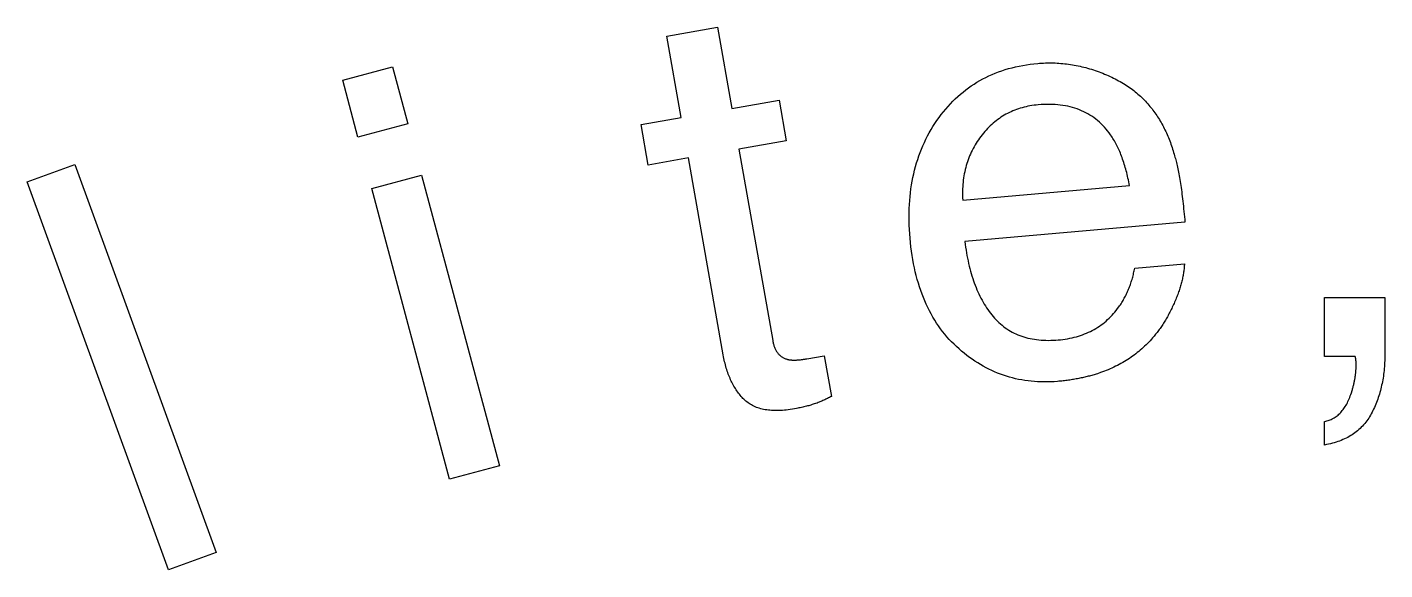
# Model space of a CAD drawing. Header units: metres. Extents: x -53 to 53, y -52 to 53.
# Drawn here: x -14.4 to 0.32, y 34.59 to 40.47 of the extents above; entities that cross this region are included whole.
import ezdxf

# ---------------------------------------------------------------- set-up
doc = ezdxf.new("R2010")
doc.units = ezdxf.units.M

msp = doc.modelspace()

# ---------------------------------------------------------------- linework, layer by layer
for p, q in [((-7.45955, 40.3781), (-6.91299, 40.4744)), ((-7.30397, 39.4957), (-7.45955, 40.3781)), ((-6.91299, 40.4744), (-6.7574, 39.5921)), ((-10.9758, 39.8988), (-10.4368, 40.0432)), ((-10.4368, 40.0432), (-10.2711, 39.425)), ((-3.71751, 40.0342), (-3.67949, 40.0434)), ((-3.67949, 40.0434), (-3.6409, 40.0518)), ((-3.6409, 40.0518), (-3.60176, 40.0593)), ((-3.60176, 40.0593), (-3.56206, 40.0659)), ((-3.56206, 40.0659), (-3.5218, 40.0717)), ((-3.5218, 40.0717), (-3.481, 40.0766)), ((-3.481, 40.0766), (-3.43962, 40.0807)), ((-3.43962, 40.0807), (-3.41861, 40.0824)), ((-3.41861, 40.0824), (-3.39763, 40.0838)), ((-3.39763, 40.0838), (-3.37665, 40.0849)), ((-3.37665, 40.0849), (-3.3557, 40.0857)), ((-3.3557, 40.0857), (-3.33475, 40.0862)), ((-3.33475, 40.0862), (-3.31381, 40.0865)), ((-3.31381, 40.0865), (-3.29291, 40.0864)), ((-3.29291, 40.0864), (-3.272, 40.086)), ((-3.272, 40.086), (-3.25111, 40.0853)), ((-3.25111, 40.0853), (-3.23026, 40.0844)), ((-3.23026, 40.0844), (-3.2094, 40.0831)), ((-3.2094, 40.0831), (-3.18855, 40.0816)), ((-3.18855, 40.0816), (-3.16774, 40.0797)), ((-3.16774, 40.0797), (-3.14691, 40.0776)), ((-3.14691, 40.0776), (-3.12613, 40.0752)), ((-3.12613, 40.0752), (-3.10535, 40.0724)), ((-3.10535, 40.0724), (-3.08458, 40.0694)), ((-3.08458, 40.0694), (-3.06383, 40.0661)), ((-3.06383, 40.0661), (-3.04309, 40.0625)), ((-3.04309, 40.0625), (-3.02237, 40.0586)), ((-3.02237, 40.0586), (-3.00165, 40.0544)), ((-3.00165, 40.0544), (-2.98097, 40.0499)), ((-2.98097, 40.0499), (-2.96028, 40.0451)), ((-2.96028, 40.0451), (-2.93962, 40.0401)), ((-10.8101, 39.2806), (-10.9758, 39.8988)), ((-4.06693, 39.895), (-4.0345, 39.9128)), ((-4.0345, 39.9128), (-4.00153, 39.9297)), ((-4.00153, 39.9297), (-3.96797, 39.9458)), ((-3.96797, 39.9458), (-3.93387, 39.961)), ((-3.93387, 39.961), (-3.89922, 39.9753)), ((-3.89922, 39.9753), (-3.86398, 39.9888)), ((-3.86398, 39.9888), (-3.8282, 40.0015)), ((-3.8282, 40.0015), (-3.79185, 40.0132)), ((-3.79185, 40.0132), (-3.75497, 40.0242)), ((-3.75497, 40.0242), (-3.71751, 40.0342)), ((-2.93962, 40.0401), (-2.91898, 40.0347)), ((-2.91898, 40.0347), (-2.89835, 40.029)), ((-2.89835, 40.029), (-2.87772, 40.023)), ((-2.87772, 40.023), (-2.85712, 40.0168)), ((-2.85712, 40.0168), (-2.83653, 40.0102)), ((-2.83653, 40.0102), (-2.81596, 40.0034)), ((-2.81596, 40.0034), (-2.79541, 39.9962)), ((-2.79541, 39.9962), (-2.77486, 39.9888)), ((-2.77486, 39.9888), (-2.75433, 39.9811)), ((-2.75433, 39.9811), (-2.73389, 39.9732)), ((-2.73389, 39.9732), (-2.71371, 39.965)), ((-2.71371, 39.965), (-2.69382, 39.9567)), ((-2.69382, 39.9567), (-2.67418, 39.9482)), ((-2.67418, 39.9482), (-2.65482, 39.9395)), ((-2.65482, 39.9395), (-2.63573, 39.9306)), ((-2.63573, 39.9306), (-2.6169, 39.9215)), ((-2.6169, 39.9215), (-2.59836, 39.9122)), ((-2.59836, 39.9122), (-2.58008, 39.9027)), ((-2.58008, 39.9027), (-2.56206, 39.893)), ((-4.27821, 39.7467), (-4.24971, 39.7704)), ((-4.24971, 39.7704), (-4.22064, 39.7933)), ((-4.22064, 39.7933), (-4.19102, 39.8154)), ((-4.19102, 39.8154), (-4.16083, 39.8366)), ((-4.16083, 39.8366), (-4.1301, 39.8569)), ((-4.1301, 39.8569), (-4.09879, 39.8764)), ((-4.09879, 39.8764), (-4.06693, 39.895)), ((-2.56206, 39.893), (-2.54433, 39.8831)), ((-2.54433, 39.8831), (-2.52686, 39.873)), ((-2.52686, 39.873), (-2.50966, 39.8627)), ((-2.50966, 39.8627), (-2.49274, 39.8522)), ((-2.49274, 39.8522), (-2.47606, 39.8415)), ((-2.47606, 39.8415), (-2.45967, 39.8306)), ((-2.45967, 39.8306), (-2.44356, 39.8195)), ((-2.44356, 39.8195), (-2.4277, 39.8083)), ((-2.4277, 39.8083), (-2.41214, 39.7968)), ((-2.41214, 39.7968), (-2.39682, 39.7851)), ((-2.39682, 39.7851), (-2.38179, 39.7732)), ((-2.38179, 39.7732), (-2.36702, 39.7611)), ((-2.36702, 39.7611), (-2.35252, 39.7488)), ((-2.35252, 39.7488), (-2.33829, 39.7363)), ((-6.7574, 39.5921), (-6.24333, 39.6827)), ((-6.24333, 39.6827), (-6.16554, 39.2415)), ((-4.43748, 39.5861), (-4.41234, 39.615)), ((-4.41234, 39.615), (-4.38663, 39.643)), ((-4.38663, 39.643), (-4.36037, 39.6702)), ((-4.36037, 39.6702), (-4.33354, 39.6966)), ((-4.33354, 39.6966), (-4.30615, 39.722)), ((-4.30615, 39.722), (-4.27821, 39.7467)), ((-3.58769, 39.6058), (-3.60854, 39.6002)), ((-3.56659, 39.6109), (-3.58769, 39.6058)), ((-3.54523, 39.6155), (-3.56659, 39.6109)), ((-3.52359, 39.6197), (-3.54523, 39.6155)), ((-3.50171, 39.6233), (-3.52359, 39.6197)), ((-3.47955, 39.6265), (-3.50171, 39.6233)), ((-3.45712, 39.6292), (-3.47955, 39.6265)), ((-3.43445, 39.6315), (-3.45712, 39.6292)), ((-3.4028, 39.6339), (-3.43445, 39.6315)), ((-3.37167, 39.6355), (-3.4028, 39.6339)), ((-3.341, 39.6364), (-3.37167, 39.6355)), ((-3.31084, 39.6365), (-3.341, 39.6364)), ((-3.28117, 39.6358), (-3.31084, 39.6365)), ((-3.252, 39.6344), (-3.28117, 39.6358)), ((-3.2233, 39.6321), (-3.252, 39.6344)), ((-3.19508, 39.6292), (-3.2233, 39.6321)), ((-3.16736, 39.6254), (-3.19508, 39.6292)), ((-3.14014, 39.6209), (-3.16736, 39.6254)), ((-3.1134, 39.6156), (-3.14014, 39.6209)), ((-3.08716, 39.6096), (-3.1134, 39.6156)), ((-3.06139, 39.6027), (-3.08716, 39.6096)), ((-3.03612, 39.5951), (-3.06139, 39.6027)), ((-2.33829, 39.7363), (-2.32433, 39.7236)), ((-2.32433, 39.7236), (-2.31064, 39.7108)), ((-2.31064, 39.7108), (-2.29723, 39.6977)), ((-2.29723, 39.6977), (-2.28407, 39.6844)), ((-2.28407, 39.6844), (-2.27121, 39.6709)), ((-2.27121, 39.6709), (-2.25861, 39.6573)), ((-2.25861, 39.6573), (-2.24626, 39.6434)), ((-2.24626, 39.6434), (-2.23419, 39.6293)), ((-2.23419, 39.6293), (-2.2224, 39.615)), ((-2.2224, 39.615), (-2.21132, 39.6013)), ((-2.21132, 39.6013), (-2.20042, 39.5875)), ((-7.74023, 39.4188), (-7.30397, 39.4957)), ((-4.55428, 39.4295), (-4.53233, 39.4621)), ((-4.53233, 39.4621), (-4.50957, 39.4942)), ((-4.50957, 39.4942), (-4.4861, 39.5257)), ((-4.4861, 39.5257), (-4.46207, 39.5563)), ((-4.46207, 39.5563), (-4.43748, 39.5861)), ((-3.88931, 39.4595), (-3.90591, 39.4463)), ((-3.87244, 39.4722), (-3.88931, 39.4595)), ((-3.85532, 39.4845), (-3.87244, 39.4722)), ((-3.83792, 39.4962), (-3.85532, 39.4845)), ((-3.82027, 39.5075), (-3.83792, 39.4962)), ((-3.80234, 39.5183), (-3.82027, 39.5075)), ((-3.78415, 39.5287), (-3.80234, 39.5183)), ((-3.76569, 39.5385), (-3.78415, 39.5287)), ((-3.74696, 39.5479), (-3.76569, 39.5385)), ((-3.72798, 39.5568), (-3.74696, 39.5479)), ((-3.70874, 39.5652), (-3.72798, 39.5568)), ((-3.68922, 39.5732), (-3.70874, 39.5652)), ((-3.66945, 39.5807), (-3.68922, 39.5732)), ((-3.64941, 39.5877), (-3.66945, 39.5807)), ((-3.6291, 39.5942), (-3.64941, 39.5877)), ((-3.60854, 39.6002), (-3.6291, 39.5942)), ((-3.01134, 39.5868), (-3.03612, 39.5951)), ((-2.98703, 39.5776), (-3.01134, 39.5868)), ((-2.96324, 39.5677), (-2.98703, 39.5776)), ((-2.93993, 39.5571), (-2.96324, 39.5677)), ((-2.9171, 39.5456), (-2.93993, 39.5571)), ((-2.89478, 39.5334), (-2.9171, 39.5456)), ((-2.87292, 39.5204), (-2.89478, 39.5334)), ((-2.85156, 39.5067), (-2.87292, 39.5204)), ((-2.8307, 39.4922), (-2.85156, 39.5067)), ((-2.81033, 39.4769), (-2.8307, 39.4922)), ((-2.79044, 39.4608), (-2.81033, 39.4769)), ((-2.77104, 39.444), (-2.79044, 39.4608)), ((-2.20042, 39.5875), (-2.18974, 39.5734)), ((-2.18974, 39.5734), (-2.17921, 39.5592)), ((-2.17921, 39.5592), (-2.16888, 39.5449)), ((-2.16888, 39.5449), (-2.15875, 39.5303)), ((-2.15875, 39.5303), (-2.14879, 39.5157)), ((-2.14879, 39.5157), (-2.13902, 39.5008)), ((-2.13902, 39.5008), (-2.12944, 39.4858)), ((-2.12944, 39.4858), (-2.12004, 39.4706)), ((-2.12004, 39.4706), (-2.11082, 39.4553)), ((-2.11082, 39.4553), (-2.10181, 39.4398)), ((-10.2711, 39.425), (-10.8101, 39.2806)), ((-7.66243, 38.9776), (-7.74023, 39.4188)), ((-4.63377, 39.2943), (-4.61513, 39.3288)), ((-4.61513, 39.3288), (-4.59569, 39.3629)), ((-4.59569, 39.3629), (-4.57538, 39.3964)), ((-4.57538, 39.3964), (-4.55428, 39.4295)), ((-4.02919, 39.3236), (-4.0434, 39.3062)), ((-4.01469, 39.3406), (-4.02919, 39.3236)), ((-3.99995, 39.3572), (-4.01469, 39.3406)), ((-3.98494, 39.3732), (-3.99995, 39.3572)), ((-3.96967, 39.3888), (-3.98494, 39.3732)), ((-3.95412, 39.4039), (-3.96967, 39.3888)), ((-3.93831, 39.4185), (-3.95412, 39.4039)), ((-3.92224, 39.4327), (-3.93831, 39.4185)), ((-3.90591, 39.4463), (-3.92224, 39.4327)), ((-2.75214, 39.4264), (-2.77104, 39.444)), ((-2.73373, 39.408), (-2.75214, 39.4264)), ((-2.71579, 39.3889), (-2.73373, 39.408)), ((-2.69836, 39.369), (-2.71579, 39.3889)), ((-2.68141, 39.3483), (-2.69836, 39.369)), ((-2.66495, 39.3269), (-2.68141, 39.3483)), ((-2.64897, 39.3047), (-2.66495, 39.3269)), ((-2.10181, 39.4398), (-2.09297, 39.4241)), ((-2.09297, 39.4241), (-2.08432, 39.4082)), ((-2.08432, 39.4082), (-2.07585, 39.3923)), ((-2.07585, 39.3923), (-2.06758, 39.3761)), ((-2.06758, 39.3761), (-2.05949, 39.3598)), ((-2.05949, 39.3598), (-2.05159, 39.3433)), ((-2.05159, 39.3433), (-2.04387, 39.3266)), ((-2.04387, 39.3266), (-2.03635, 39.3098)), ((-2.03635, 39.3098), (-2.02899, 39.2928)), ((-6.16554, 39.2415), (-6.67961, 39.1509)), ((-4.7, 39.1516), (-4.68468, 39.188)), ((-4.68468, 39.188), (-4.66853, 39.2239)), ((-4.66853, 39.2239), (-4.65158, 39.2593)), ((-4.65158, 39.2593), (-4.63377, 39.2943)), ((-4.13019, 39.1765), (-4.14073, 39.1571)), ((-4.11917, 39.1957), (-4.13019, 39.1765)), ((-4.10771, 39.2147), (-4.11917, 39.1957)), ((-4.09578, 39.2335), (-4.10771, 39.2147)), ((-4.08337, 39.252), (-4.09578, 39.2335)), ((-4.07051, 39.2703), (-4.08337, 39.252)), ((-4.05719, 39.2883), (-4.07051, 39.2703)), ((-4.0434, 39.3062), (-4.05719, 39.2883)), ((-2.64056, 39.2924), (-2.64897, 39.3047)), ((-2.63228, 39.2798), (-2.64056, 39.2924)), ((-2.62415, 39.267), (-2.63228, 39.2798)), ((-2.61615, 39.2539), (-2.62415, 39.267)), ((-2.60828, 39.2405), (-2.61615, 39.2539)), ((-2.60054, 39.2268), (-2.60828, 39.2405)), ((-2.59297, 39.2129), (-2.60054, 39.2268)), ((-2.58551, 39.1987), (-2.59297, 39.2129)), ((-2.5782, 39.1842), (-2.58551, 39.1987)), ((-2.57103, 39.1694), (-2.5782, 39.1842)), ((-2.56401, 39.1544), (-2.57103, 39.1694)), ((-2.02899, 39.2928), (-2.02184, 39.2757)), ((-2.02184, 39.2757), (-2.01486, 39.2584)), ((-2.01486, 39.2584), (-2.00809, 39.2409)), ((-2.00809, 39.2409), (-2.0015, 39.2233)), ((-2.0015, 39.2233), (-1.99507, 39.2055)), ((-1.99507, 39.2055), (-1.98885, 39.1875)), ((-1.98885, 39.1875), (-1.98282, 39.1694)), ((-1.98282, 39.1694), (-1.97696, 39.1511)), ((-7.22618, 39.0545), (-7.66243, 38.9776)), ((-6.84937, 36.9175), (-7.22618, 39.0545)), ((-6.67961, 39.1509), (-6.31339, 37.0739)), ((-4.75298, 39.0013), (-4.74097, 39.0396)), ((-4.74097, 39.0396), (-4.72813, 39.0774)), ((-4.72813, 39.0774), (-4.71448, 39.1147)), ((-4.71448, 39.1147), (-4.7, 39.1516)), ((-4.20151, 39.0145), (-4.20834, 38.9932)), ((-4.19421, 39.0356), (-4.20151, 39.0145)), ((-4.18646, 39.0564), (-4.19421, 39.0356)), ((-4.17825, 39.077), (-4.18646, 39.0564)), ((-4.16956, 39.0974), (-4.17825, 39.077)), ((-4.16042, 39.1175), (-4.16956, 39.0974)), ((-4.1508, 39.1374), (-4.16042, 39.1175)), ((-4.14073, 39.1571), (-4.1508, 39.1374)), ((-2.5571, 39.1391), (-2.56401, 39.1544)), ((-2.55035, 39.1235), (-2.5571, 39.1391)), ((-2.54373, 39.1077), (-2.55035, 39.1235)), ((-2.53725, 39.0915), (-2.54373, 39.1077)), ((-2.53091, 39.0751), (-2.53725, 39.0915)), ((-2.5247, 39.0585), (-2.53091, 39.0751)), ((-2.51865, 39.0415), (-2.5247, 39.0585)), ((-2.51271, 39.0243), (-2.51865, 39.0415)), ((-2.50691, 39.0068), (-2.51271, 39.0243)), ((-1.97696, 39.1511), (-1.9713, 39.1326)), ((-1.9713, 39.1326), (-1.96584, 39.114)), ((-1.96584, 39.114), (-1.96053, 39.0952)), ((-1.96053, 39.0952), (-1.95541, 39.0763)), ((-1.95541, 39.0763), (-1.95134, 39.063)), ((-1.95134, 39.063), (-1.94728, 39.0491)), ((-1.94728, 39.0491), (-1.94327, 39.0348)), ((-1.94327, 39.0348), (-1.9393, 39.0199)), ((-1.9393, 39.0199), (-1.93538, 39.0045)), ((-14.3973, 38.7955), (-13.8814, 38.9832)), ((-13.8814, 38.9832), (-12.3492, 34.7734)), ((-10.661, 38.7242), (-10.1221, 38.8686)), ((-10.1221, 38.8686), (-9.27727, 35.7158)), ((-4.79269, 38.8434), (-4.784, 38.8836)), ((-4.784, 38.8836), (-4.77449, 38.9233)), ((-4.77449, 38.9233), (-4.76414, 38.9625)), ((-4.76414, 38.9625), (-4.75298, 39.0013)), ((-4.23549, 38.8834), (-4.23955, 38.8607)), ((-4.23099, 38.9058), (-4.23549, 38.8834)), ((-4.22603, 38.928), (-4.23099, 38.9058)), ((-4.2206, 38.95), (-4.22603, 38.928)), ((-4.21471, 38.9717), (-4.2206, 38.95)), ((-4.20834, 38.9932), (-4.21471, 38.9717)), ((-2.50127, 38.989), (-2.50691, 39.0068)), ((-2.49576, 38.971), (-2.50127, 38.989)), ((-2.49037, 38.9527), (-2.49576, 38.971)), ((-2.48514, 38.9341), (-2.49037, 38.9527)), ((-2.48004, 38.9152), (-2.48514, 38.9341)), ((-2.47508, 38.8961), (-2.48004, 38.9152)), ((-2.47026, 38.8766), (-2.47508, 38.8961)), ((-2.46558, 38.857), (-2.47026, 38.8766)), ((-1.93538, 39.0045), (-1.9315, 38.9886)), ((-1.9315, 38.9886), (-1.92767, 38.9721)), ((-1.92767, 38.9721), (-1.92386, 38.9551)), ((-1.92386, 38.9551), (-1.92012, 38.9375)), ((-1.92012, 38.9375), (-1.91641, 38.9195)), ((-1.91641, 38.9195), (-1.91275, 38.9009)), ((-1.91275, 38.9009), (-1.90915, 38.8817)), ((-1.90915, 38.8817), (-1.90558, 38.8621)), ((-12.8651, 34.5856), (-14.3973, 38.7955)), ((-9.81624, 35.5714), (-10.661, 38.7242)), ((-4.81914, 38.6779), (-4.81377, 38.72)), ((-4.81377, 38.72), (-4.80757, 38.7616)), ((-4.80757, 38.7616), (-4.80055, 38.8027)), ((-4.80055, 38.8027), (-4.79269, 38.8434)), ((-4.25401, 38.7199), (-4.25481, 38.6956)), ((-4.25276, 38.7439), (-4.25401, 38.7199)), ((-4.25331, 38.5962), (-2.44423, 38.7544)), ((-4.25105, 38.7677), (-4.25276, 38.7439)), ((-4.24887, 38.7913), (-4.25105, 38.7677)), ((-4.24623, 38.8147), (-4.24887, 38.7913)), ((-4.24312, 38.8378), (-4.24623, 38.8147)), ((-4.23955, 38.8607), (-4.24312, 38.8378)), ((-2.46103, 38.837), (-2.46558, 38.857)), ((-2.45662, 38.8168), (-2.46103, 38.837)), ((-2.45236, 38.7963), (-2.45662, 38.8168)), ((-2.44823, 38.7755), (-2.45236, 38.7963)), ((-2.44423, 38.7544), (-2.44823, 38.7755)), ((-1.90558, 38.8621), (-1.90204, 38.8419)), ((-1.90204, 38.8419), (-1.89856, 38.8212)), ((-1.89856, 38.8212), (-1.89511, 38.7999)), ((-1.89511, 38.7999), (-1.89172, 38.7781)), ((-1.89172, 38.7781), (-1.88837, 38.7558)), ((-1.88837, 38.7558), (-1.88506, 38.7329)), ((-1.88506, 38.7329), (-1.88181, 38.7096)), ((-4.83029, 38.5489), (-4.82741, 38.5924)), ((-4.82741, 38.5924), (-4.8237, 38.6354)), ((-4.8237, 38.6354), (-4.81914, 38.6779)), ((-4.25481, 38.6956), (-4.25514, 38.6711)), ((-4.25514, 38.6711), (-4.25499, 38.6463)), ((-4.25499, 38.6463), (-4.25438, 38.6214)), ((-4.25438, 38.6214), (-4.25331, 38.5962)), ((-1.88181, 38.7096), (-1.87857, 38.6856)), ((-1.87857, 38.6856), (-1.8754, 38.6612)), ((-1.8754, 38.6612), (-1.87225, 38.6362)), ((-1.87225, 38.6362), (-1.86917, 38.6107)), ((-1.86917, 38.6107), (-1.86612, 38.5847)), ((-1.86612, 38.5847), (-1.86313, 38.5581)), ((-4.83397, 38.4155), (-4.83357, 38.4605)), ((-4.83357, 38.4605), (-4.83234, 38.5049)), ((-4.83234, 38.5049), (-4.83029, 38.5489)), ((-1.86313, 38.5581), (-1.86017, 38.531)), ((-1.86017, 38.531), (-1.85725, 38.5034)), ((-1.85725, 38.5034), (-1.85437, 38.4752)), ((-1.85437, 38.4752), (-1.85156, 38.4465)), ((-1.85156, 38.4465), (-1.84877, 38.4173)), ((-4.83354, 38.3702), (-4.83397, 38.4155)), ((-4.83229, 38.3243), (-4.83354, 38.3702)), ((-4.83022, 38.278), (-4.83229, 38.3243)), ((-4.8273, 38.2312), (-4.83022, 38.278)), ((-1.84334, 38.3573), (-4.22922, 38.1485)), ((-1.84877, 38.4173), (-1.84604, 38.3876)), ((-1.84604, 38.3876), (-1.84334, 38.3573)), ((-4.82356, 38.1839), (-4.8273, 38.2312)), ((-4.81897, 38.136), (-4.82356, 38.1839)), ((-4.81367, 38.0889), (-4.81897, 38.136)), ((-4.22922, 38.1485), (-4.22537, 38.1173)), ((-4.80766, 38.0424), (-4.81367, 38.0889)), ((-4.80092, 37.9967), (-4.80766, 38.0424)), ((-4.79347, 37.9517), (-4.80092, 37.9967)), ((-4.22537, 38.1173), (-4.22121, 38.0865)), ((-4.22121, 38.0865), (-4.21669, 38.0561)), ((-4.21669, 38.0561), (-4.21184, 38.0261)), ((-4.21184, 38.0261), (-4.20665, 37.9965)), ((-4.20665, 37.9965), (-4.20111, 37.9673)), ((-4.78529, 37.9074), (-4.79347, 37.9517)), ((-4.77638, 37.8638), (-4.78529, 37.9074)), ((-4.76678, 37.8209), (-4.77638, 37.8638)), ((-4.20111, 37.9673), (-4.19524, 37.9386)), ((-4.19524, 37.9386), (-4.18903, 37.9102)), ((-4.18903, 37.9102), (-4.18246, 37.8823)), ((-4.18246, 37.8823), (-4.17557, 37.8548)), ((-4.17557, 37.8548), (-4.16833, 37.8276)), ((-2.39333, 37.8318), (-2.39062, 37.8458)), ((-2.39062, 37.8458), (-2.38806, 37.8599)), ((-2.38806, 37.8599), (-1.84912, 37.9071)), ((-1.85413, 37.8388), (-1.85559, 37.8271)), ((-1.85286, 37.8504), (-1.85413, 37.8388)), ((-1.85176, 37.8619), (-1.85286, 37.8504)), ((-1.85085, 37.8734), (-1.85176, 37.8619)), ((-1.85008, 37.8847), (-1.85085, 37.8734)), ((-1.84952, 37.8959), (-1.85008, 37.8847)), ((-1.84912, 37.9071), (-1.84952, 37.8959)), ((-4.75645, 37.7788), (-4.76678, 37.8209)), ((-4.74541, 37.7374), (-4.75645, 37.7788)), ((-4.73363, 37.6966), (-4.74541, 37.7374)), ((-4.72115, 37.6566), (-4.73363, 37.6966)), ((-4.16833, 37.8276), (-4.16077, 37.8009)), ((-4.16077, 37.8009), (-4.15286, 37.7746)), ((-4.15286, 37.7746), (-4.14461, 37.7487)), ((-4.14461, 37.7487), (-4.136, 37.7233)), ((-4.136, 37.7233), (-4.12708, 37.6982)), ((-4.12708, 37.6982), (-4.1178, 37.6736)), ((-2.43408, 37.6832), (-2.42957, 37.6963)), ((-2.42957, 37.6963), (-2.4252, 37.7094)), ((-2.4252, 37.7094), (-2.42101, 37.7227)), ((-2.42101, 37.7227), (-2.41696, 37.736)), ((-2.41696, 37.736), (-2.4131, 37.7495)), ((-2.4131, 37.7495), (-2.40939, 37.763)), ((-2.40939, 37.763), (-2.40585, 37.7766)), ((-2.40585, 37.7766), (-2.40248, 37.7903)), ((-2.40248, 37.7903), (-2.39926, 37.804)), ((-2.39926, 37.804), (-2.39622, 37.8179)), ((-2.39622, 37.8179), (-2.39333, 37.8318)), ((-1.88321, 37.6925), (-1.8868, 37.6798)), ((-1.87982, 37.7052), (-1.88321, 37.6925)), ((-1.8766, 37.7178), (-1.87982, 37.7052)), ((-1.87355, 37.7303), (-1.8766, 37.7178)), ((-1.87071, 37.7428), (-1.87355, 37.7303)), ((-1.86801, 37.7551), (-1.87071, 37.7428)), ((-1.86551, 37.7673), (-1.86801, 37.7551)), ((-1.86316, 37.7795), (-1.86551, 37.7673)), ((-1.86101, 37.7915), (-1.86316, 37.7795)), ((-1.85902, 37.8035), (-1.86101, 37.7915)), ((-1.85722, 37.8154), (-1.85902, 37.8035)), ((-1.85559, 37.8271), (-1.85722, 37.8154)), ((-4.70793, 37.6174), (-4.72115, 37.6566)), ((-4.694, 37.5788), (-4.70793, 37.6174)), ((-4.67937, 37.541), (-4.694, 37.5788)), ((-4.664, 37.5039), (-4.67937, 37.541)), ((-4.1178, 37.6736), (-4.10818, 37.6493)), ((-4.10818, 37.6493), (-4.09822, 37.6255)), ((-4.09822, 37.6255), (-4.08794, 37.6021)), ((-4.08794, 37.6021), (-4.0773, 37.5791)), ((-4.0773, 37.5791), (-4.06631, 37.5565)), ((-4.06631, 37.5565), (-4.05501, 37.5343)), ((-2.50119, 37.5328), (-2.49469, 37.5449)), ((-2.49469, 37.5449), (-2.48837, 37.5571)), ((-2.48837, 37.5571), (-2.48219, 37.5693)), ((-2.48219, 37.5693), (-2.4762, 37.5816)), ((-2.4762, 37.5816), (-2.47035, 37.594)), ((-2.47035, 37.594), (-2.46468, 37.6065)), ((-2.46468, 37.6065), (-2.45918, 37.619)), ((-2.45918, 37.619), (-2.45383, 37.6317)), ((-2.45383, 37.6317), (-2.44864, 37.6445)), ((-2.44864, 37.6445), (-2.44362, 37.6573)), ((-2.44362, 37.6573), (-2.43878, 37.6702)), ((-2.43878, 37.6702), (-2.43408, 37.6832)), ((-1.93217, 37.5469), (-1.9377, 37.5331)), ((-1.92685, 37.5606), (-1.93217, 37.5469)), ((-1.92169, 37.5742), (-1.92685, 37.5606)), ((-1.91672, 37.5877), (-1.92169, 37.5742)), ((-1.91191, 37.6011), (-1.91672, 37.5877)), ((-1.90727, 37.6145), (-1.91191, 37.6011)), ((-1.90283, 37.6277), (-1.90727, 37.6145)), ((-1.89856, 37.6409), (-1.90283, 37.6277)), ((-1.89445, 37.6539), (-1.89856, 37.6409)), ((-1.89053, 37.6669), (-1.89445, 37.6539)), ((-1.8868, 37.6798), (-1.89053, 37.6669)), ((-4.64792, 37.4675), (-4.664, 37.5039)), ((-4.63112, 37.4318), (-4.64792, 37.4675)), ((-4.6136, 37.3968), (-4.63112, 37.4318)), ((-4.59535, 37.3626), (-4.6136, 37.3968)), ((-4.05501, 37.5343), (-4.04335, 37.5125)), ((-4.04335, 37.5125), (-4.03134, 37.4912)), ((-4.03134, 37.4912), (-4.01903, 37.4702)), ((-4.01903, 37.4702), (-4.00635, 37.4497)), ((-4.00635, 37.4497), (-3.99333, 37.4296)), ((-3.99333, 37.4296), (-3.97997, 37.4099)), ((-3.97997, 37.4099), (-3.96628, 37.3906)), ((-2.60233, 37.3834), (-2.58754, 37.4015)), ((-2.58754, 37.4015), (-2.57312, 37.4202)), ((-2.57312, 37.4202), (-2.55907, 37.4394)), ((-2.55907, 37.4394), (-2.55125, 37.4508)), ((-2.55125, 37.4508), (-2.54361, 37.4623)), ((-2.54361, 37.4623), (-2.53613, 37.4738)), ((-2.53613, 37.4738), (-2.52881, 37.4854)), ((-2.52881, 37.4854), (-2.52167, 37.4972)), ((-2.52167, 37.4972), (-2.51468, 37.509)), ((-2.51468, 37.509), (-2.50786, 37.5209)), ((-2.50786, 37.5209), (-2.50119, 37.5328)), ((-1.99979, 37.396), (-2.00642, 37.383)), ((-1.99324, 37.4092), (-1.99979, 37.396)), ((-1.98674, 37.4225), (-1.99324, 37.4092)), ((-1.98033, 37.436), (-1.98674, 37.4225)), ((-1.97397, 37.4496), (-1.98033, 37.436)), ((-1.96768, 37.4633), (-1.97397, 37.4496)), ((-1.96144, 37.4772), (-1.96768, 37.4633)), ((-1.95528, 37.4912), (-1.96144, 37.4772)), ((-1.94925, 37.5053), (-1.95528, 37.4912)), ((-1.94337, 37.5193), (-1.94925, 37.5053)), ((-1.9377, 37.5331), (-1.94337, 37.5193)), ((-0.32864, 36.9), (-0.32864, 37.54)), ((-0.32864, 37.54), (0.32434, 37.54)), ((0.32434, 37.54), (0.32434, 36.921)), ((-4.5764, 37.329), (-4.59535, 37.3626)), ((-4.55673, 37.2962), (-4.5764, 37.329)), ((-4.53632, 37.2641), (-4.55673, 37.2962)), ((-4.51521, 37.2327), (-4.53632, 37.2641)), ((-3.96628, 37.3906), (-3.95224, 37.3717)), ((-3.95224, 37.3717), (-3.93787, 37.3532)), ((-3.93787, 37.3532), (-3.92314, 37.3351)), ((-3.92314, 37.3351), (-3.908, 37.3176)), ((-3.908, 37.3176), (-3.89249, 37.3006)), ((-3.89249, 37.3006), (-3.87654, 37.2843)), ((-3.87654, 37.2843), (-3.86024, 37.2686)), ((-3.86024, 37.2686), (-3.84354, 37.2535)), ((-3.84354, 37.2535), (-3.82643, 37.2391)), ((-2.75203, 37.2433), (-2.73392, 37.2568)), ((-2.73392, 37.2568), (-2.71619, 37.2708)), ((-2.71619, 37.2708), (-2.69881, 37.2853)), ((-2.69881, 37.2853), (-2.68182, 37.3004)), ((-2.68182, 37.3004), (-2.66519, 37.3159)), ((-2.66519, 37.3159), (-2.64891, 37.332)), ((-2.64891, 37.332), (-2.63301, 37.3486)), ((-2.63301, 37.3486), (-2.61749, 37.3657)), ((-2.61749, 37.3657), (-2.60233, 37.3834)), ((-2.08363, 37.2492), (-2.09103, 37.2379)), ((-2.07628, 37.2607), (-2.08363, 37.2492)), ((-2.069, 37.2722), (-2.07628, 37.2607)), ((-2.06178, 37.284), (-2.069, 37.2722)), ((-2.05463, 37.2958), (-2.06178, 37.284)), ((-2.04755, 37.3079), (-2.05463, 37.2958)), ((-2.04051, 37.32), (-2.04755, 37.3079)), ((-2.03357, 37.3323), (-2.04051, 37.32)), ((-2.02667, 37.3448), (-2.03357, 37.3323)), ((-2.01987, 37.3574), (-2.02667, 37.3448)), ((-2.01311, 37.3701), (-2.01987, 37.3574)), ((-2.00642, 37.383), (-2.01311, 37.3701)), ((-4.49338, 37.2021), (-4.51521, 37.2327)), ((-4.47084, 37.1721), (-4.49338, 37.2021)), ((-4.44756, 37.1429), (-4.47084, 37.1721)), ((-4.42357, 37.1144), (-4.44756, 37.1429)), ((-4.39885, 37.0866), (-4.42357, 37.1144)), ((-3.82643, 37.2391), (-3.80896, 37.2252)), ((-3.80896, 37.2252), (-3.79109, 37.212)), ((-3.79109, 37.212), (-3.77281, 37.1993)), ((-3.77281, 37.1993), (-3.75417, 37.1873)), ((-3.75417, 37.1873), (-3.73512, 37.1759)), ((-3.73512, 37.1759), (-3.71567, 37.1651)), ((-3.71567, 37.1651), (-3.69585, 37.155)), ((-3.69585, 37.155), (-3.67563, 37.1454)), ((-3.67563, 37.1454), (-3.65503, 37.1365)), ((-3.65503, 37.1365), (-3.63403, 37.1281)), ((-3.63403, 37.1281), (-3.61263, 37.1204)), ((-3.61263, 37.1204), (-3.59085, 37.1133)), ((-3.59085, 37.1133), (-3.56868, 37.1069)), ((-3.56868, 37.1069), (-3.54613, 37.101)), ((-3.54613, 37.101), (-3.52316, 37.0957)), ((-3.11615, 37.094), (-3.0918, 37.0986)), ((-3.0918, 37.0986), (-3.06779, 37.1037)), ((-3.06779, 37.1037), (-3.04417, 37.1094)), ((-3.04417, 37.1094), (-3.0209, 37.1156)), ((-3.0209, 37.1156), (-2.99803, 37.1223)), ((-2.99803, 37.1223), (-2.97549, 37.1295)), ((-2.97549, 37.1295), (-2.95334, 37.1372)), ((-2.95334, 37.1372), (-2.93155, 37.1455)), ((-2.93155, 37.1455), (-2.91014, 37.1543)), ((-2.91014, 37.1543), (-2.88908, 37.1636)), ((-2.88908, 37.1636), (-2.86839, 37.1734)), ((-2.86839, 37.1734), (-2.84808, 37.1838)), ((-2.84808, 37.1838), (-2.82814, 37.1947)), ((-2.82814, 37.1947), (-2.80856, 37.206)), ((-2.80856, 37.206), (-2.78935, 37.218)), ((-2.78935, 37.218), (-2.77049, 37.2304)), ((-2.77049, 37.2304), (-2.75203, 37.2433)), ((-2.19345, 37.104), (-2.20737, 37.088)), ((-2.18518, 37.1134), (-2.19345, 37.104)), ((-2.17696, 37.123), (-2.18518, 37.1134)), ((-2.16882, 37.1328), (-2.17696, 37.123)), ((-2.16074, 37.1426), (-2.16882, 37.1328)), ((-2.15273, 37.1526), (-2.16074, 37.1426)), ((-2.14479, 37.1628), (-2.15273, 37.1526)), ((-2.13692, 37.1731), (-2.14479, 37.1628)), ((-2.1291, 37.1835), (-2.13692, 37.1731)), ((-2.12135, 37.1941), (-2.1291, 37.1835)), ((-2.11368, 37.2048), (-2.12135, 37.1941)), ((-2.10606, 37.2157), (-2.11368, 37.2048)), ((-2.09853, 37.2267), (-2.10606, 37.2157)), ((-2.09103, 37.2379), (-2.09853, 37.2267)), ((-6.31339, 37.0739), (-6.31152, 37.0639)), ((-6.31152, 37.0639), (-6.30948, 37.0542)), ((-6.30948, 37.0542), (-6.30727, 37.0447)), ((-6.30727, 37.0447), (-6.30487, 37.0355)), ((-6.30487, 37.0355), (-6.30232, 37.0265)), ((-6.30232, 37.0265), (-6.29959, 37.0177)), ((-6.29959, 37.0177), (-6.29668, 37.0092)), ((-6.29668, 37.0092), (-6.29358, 37.0009)), ((-6.29358, 37.0009), (-6.29034, 36.9928)), ((-6.29034, 36.9928), (-6.2869, 36.985)), ((-6.2869, 36.985), (-6.28328, 36.9774)), ((-6.28328, 36.9774), (-6.27951, 36.9701)), ((-6.27951, 36.9701), (-6.27556, 36.963)), ((-6.27556, 36.963), (-6.27144, 36.9562)), ((-6.27144, 36.9562), (-6.26712, 36.9496)), ((-4.37343, 37.0595), (-4.39885, 37.0866)), ((-4.34727, 37.0331), (-4.37343, 37.0595)), ((-4.32042, 37.0075), (-4.34727, 37.0331)), ((-4.29283, 36.9826), (-4.32042, 37.0075)), ((-4.26476, 36.9584), (-4.29283, 36.9826)), ((-4.2364, 36.9351), (-4.26476, 36.9584)), ((-3.52316, 37.0957), (-3.49983, 37.0911)), ((-3.49983, 37.0911), (-3.47609, 37.0871)), ((-3.47609, 37.0871), (-3.45197, 37.0837)), ((-3.45197, 37.0837), (-3.42746, 37.0809)), ((-3.42746, 37.0809), (-3.40256, 37.0787)), ((-3.40256, 37.0787), (-3.37726, 37.0771)), ((-3.37726, 37.0771), (-3.35158, 37.0762)), ((-3.35158, 37.0762), (-3.3255, 37.0759)), ((-3.3255, 37.0759), (-3.29903, 37.0762)), ((-3.29903, 37.0762), (-3.27217, 37.077)), ((-3.27217, 37.077), (-3.24493, 37.0786)), ((-3.24493, 37.0786), (-3.2173, 37.0807)), ((-3.2173, 37.0807), (-3.19147, 37.0832)), ((-3.19147, 37.0832), (-3.166, 37.0863)), ((-3.166, 37.0863), (-3.1409, 37.0899)), ((-3.1409, 37.0899), (-3.11615, 37.094)), ((-2.34354, 36.9559), (-2.35989, 36.9426)), ((-2.32744, 36.9695), (-2.34354, 36.9559)), ((-2.31158, 36.9833), (-2.32744, 36.9695)), ((-2.29596, 36.9975), (-2.31158, 36.9833)), ((-2.28058, 37.0119), (-2.29596, 36.9975)), ((-2.26546, 37.0265), (-2.28058, 37.0119)), ((-2.25056, 37.0415), (-2.26546, 37.0265)), ((-2.23592, 37.0567), (-2.25056, 37.0415)), ((-2.22151, 37.0722), (-2.23592, 37.0567)), ((-2.20737, 37.088), (-2.22151, 37.0722)), ((-6.84593, 36.8988), (-6.84937, 36.9175)), ((-6.8423, 36.8804), (-6.84593, 36.8988)), ((-6.83846, 36.8622), (-6.8423, 36.8804)), ((-6.83441, 36.8443), (-6.83846, 36.8622)), ((-6.83014, 36.8267), (-6.83441, 36.8443)), ((-6.82567, 36.8092), (-6.83014, 36.8267)), ((-6.821, 36.7921), (-6.82567, 36.8092)), ((-6.26712, 36.9496), (-6.26265, 36.9432)), ((-6.26265, 36.9432), (-6.25801, 36.937)), ((-6.25801, 36.937), (-6.25317, 36.9312)), ((-6.25317, 36.9312), (-6.24817, 36.9255)), ((-6.24817, 36.9255), (-6.24301, 36.9201)), ((-6.24301, 36.9201), (-6.23764, 36.9149)), ((-6.23764, 36.9149), (-6.23213, 36.91)), ((-6.23213, 36.91), (-6.22644, 36.9053)), ((-6.22644, 36.9053), (-6.22057, 36.9008)), ((-6.22057, 36.9008), (-6.21452, 36.8966)), ((-6.21452, 36.8966), (-6.2083, 36.8926)), ((-6.2083, 36.8926), (-6.20192, 36.8889)), ((-6.20192, 36.8889), (-6.19534, 36.8854)), ((-6.19534, 36.8854), (-6.18861, 36.8821)), ((-6.18861, 36.8821), (-6.18169, 36.8791)), ((-6.18169, 36.8791), (-6.17461, 36.8763)), ((-6.17461, 36.8763), (-6.16734, 36.8738)), ((-6.16734, 36.8738), (-6.15991, 36.8715)), ((-6.15991, 36.8715), (-6.15567, 36.8702)), ((-6.15567, 36.8702), (-6.15129, 36.8691)), ((-6.15129, 36.8691), (-6.14676, 36.868)), ((-6.14676, 36.868), (-6.14207, 36.867)), ((-6.14207, 36.867), (-6.13725, 36.8661)), ((-6.13725, 36.8661), (-6.13229, 36.8653)), ((-6.13229, 36.8653), (-6.12718, 36.8645)), ((-6.12718, 36.8645), (-6.12193, 36.8639)), ((-6.12193, 36.8639), (-6.11653, 36.8634)), ((-6.11653, 36.8634), (-6.11098, 36.8629)), ((-6.11098, 36.8629), (-6.10529, 36.8625)), ((-6.10529, 36.8625), (-6.09946, 36.8622)), ((-6.09946, 36.8622), (-6.09349, 36.862)), ((-6.09349, 36.862), (-6.08736, 36.8619)), ((-6.08736, 36.8619), (-6.08109, 36.8618)), ((-6.08109, 36.8618), (-6.07468, 36.8619)), ((-6.07468, 36.8619), (-6.06812, 36.862)), ((-6.06812, 36.862), (-6.0614, 36.8623)), ((-6.0614, 36.8623), (-6.05457, 36.8626)), ((-6.05457, 36.8626), (-6.04756, 36.863)), ((-6.04756, 36.863), (-6.04042, 36.8635)), ((-6.04042, 36.8635), (-6.03314, 36.8641)), ((-6.03314, 36.8641), (-6.0257, 36.8647)), ((-6.0257, 36.8647), (-6.01813, 36.8655)), ((-6.01813, 36.8655), (-6.01041, 36.8663)), ((-6.01041, 36.8663), (-6.00255, 36.8672)), ((-6.00255, 36.8672), (-5.99454, 36.8682)), ((-5.99454, 36.8682), (-5.98639, 36.8693)), ((-5.98639, 36.8693), (-5.97807, 36.8705)), ((-5.97807, 36.8705), (-5.96964, 36.8718)), ((-5.96964, 36.8718), (-5.96104, 36.8732)), ((-5.96104, 36.8732), (-5.95232, 36.8746)), ((-5.95232, 36.8746), (-5.94342, 36.8762)), ((-5.94342, 36.8762), (-5.75435, 36.9095)), ((-5.75435, 36.9095), (-5.67654, 36.4683)), ((-4.20778, 36.9127), (-4.2364, 36.9351)), ((-4.17889, 36.891), (-4.20778, 36.9127)), ((-4.14973, 36.8703), (-4.17889, 36.891)), ((-4.12032, 36.8503), (-4.14973, 36.8703)), ((-4.09062, 36.8312), (-4.12032, 36.8503)), ((-4.06065, 36.813), (-4.09062, 36.8312)), ((-4.03043, 36.7956), (-4.06065, 36.813)), ((-2.55577, 36.814), (-2.57503, 36.804)), ((-2.53674, 36.8243), (-2.55577, 36.814)), ((-2.51797, 36.8349), (-2.53674, 36.8243)), ((-2.49942, 36.8458), (-2.51797, 36.8349)), ((-2.48112, 36.8569), (-2.49942, 36.8458)), ((-2.46309, 36.8683), (-2.48112, 36.8569)), ((-2.44527, 36.88), (-2.46309, 36.8683)), ((-2.42772, 36.892), (-2.44527, 36.88)), ((-2.4104, 36.9042), (-2.42772, 36.892)), ((-2.39333, 36.9167), (-2.4104, 36.9042)), ((-2.3765, 36.9295), (-2.39333, 36.9167)), ((-2.35989, 36.9426), (-2.3765, 36.9295)), ((0.00334, 36.9), (-0.32864, 36.9)), ((0.00533, 36.8929), (0.00334, 36.9)), ((0.00734, 36.8847), (0.00533, 36.8929)), ((0.00896, 36.8769), (0.00734, 36.8847)), ((0.01001, 36.8707), (0.00896, 36.8769)), ((0.01077, 36.8647), (0.01001, 36.8707)), ((0.0112, 36.8602), (0.01077, 36.8647)), ((0.01134, 36.858), (0.0112, 36.8602)), ((0.01228, 36.8473), (0.01134, 36.858)), ((0.01274, 36.8399), (0.01228, 36.8473)), ((0.01308, 36.8322), (0.01274, 36.8399)), ((0.01328, 36.8242), (0.01308, 36.8322)), ((0.01317, 36.7988), (0.01329, 36.8074)), ((0.01334, 36.816), (0.01328, 36.8242)), ((0.01329, 36.8074), (0.01334, 36.816)), ((0.32097, 36.8124), (0.31947, 36.7912)), ((0.32217, 36.8338), (0.32097, 36.8124)), ((0.32312, 36.8554), (0.32217, 36.8338)), ((0.32379, 36.8771), (0.32312, 36.8554)), ((0.3242, 36.899), (0.32379, 36.8771)), ((0.32434, 36.921), (0.3242, 36.899)), ((-6.8161, 36.7752), (-6.821, 36.7921)), ((-6.81099, 36.7586), (-6.8161, 36.7752)), ((-6.80568, 36.7422), (-6.81099, 36.7586)), ((-6.80016, 36.7261), (-6.80568, 36.7422)), ((-6.7944, 36.7102), (-6.80016, 36.7261)), ((-6.78847, 36.6946), (-6.7944, 36.7102)), ((-6.78232, 36.6793), (-6.78847, 36.6946)), ((-6.77594, 36.6642), (-6.78232, 36.6793)), ((-6.76936, 36.6493), (-6.77594, 36.6642)), ((-3.99992, 36.779), (-4.03043, 36.7956)), ((-3.96915, 36.7633), (-3.99992, 36.779)), ((-3.93813, 36.7484), (-3.96915, 36.7633)), ((-3.90681, 36.7344), (-3.93813, 36.7484)), ((-3.87521, 36.7212), (-3.90681, 36.7344)), ((-3.84338, 36.7088), (-3.87521, 36.7212)), ((-3.81126, 36.6973), (-3.84338, 36.7088)), ((-3.77887, 36.6866), (-3.81126, 36.6973)), ((-3.74622, 36.6768), (-3.77887, 36.6866)), ((-3.71329, 36.6678), (-3.74622, 36.6768)), ((-3.68008, 36.6597), (-3.71329, 36.6678)), ((-3.64662, 36.6524), (-3.68008, 36.6597)), ((-3.02267, 36.6569), (-3.03641, 36.6544)), ((-3.00905, 36.6594), (-3.02267, 36.6569)), ((-2.99553, 36.662), (-3.00905, 36.6594)), ((-2.98212, 36.6646), (-2.99553, 36.662)), ((-2.96878, 36.6674), (-2.98212, 36.6646)), ((-2.95557, 36.6702), (-2.96878, 36.6674)), ((-2.94243, 36.6731), (-2.95557, 36.6702)), ((-2.92941, 36.6761), (-2.94243, 36.6731)), ((-2.91649, 36.6792), (-2.92941, 36.6761)), ((-2.90367, 36.6823), (-2.91649, 36.6792)), ((-2.89096, 36.6855), (-2.90367, 36.6823)), ((-2.87834, 36.6889), (-2.89096, 36.6855)), ((-2.86584, 36.6923), (-2.87834, 36.6889)), ((-2.85341, 36.6958), (-2.86584, 36.6923)), ((-2.84111, 36.6993), (-2.85341, 36.6958)), ((-2.82889, 36.703), (-2.84111, 36.6993)), ((-2.81679, 36.7067), (-2.82889, 36.703)), ((-2.80478, 36.7105), (-2.81679, 36.7067)), ((-2.79288, 36.7144), (-2.80478, 36.7105)), ((-2.75937, 36.7257), (-2.79288, 36.7144)), ((-2.73792, 36.7333), (-2.75937, 36.7257)), ((-2.71671, 36.7412), (-2.73792, 36.7333)), ((-2.69574, 36.7493), (-2.71671, 36.7412)), ((-2.675, 36.7577), (-2.69574, 36.7493)), ((-2.65453, 36.7664), (-2.675, 36.7577)), ((-2.63429, 36.7754), (-2.65453, 36.7664)), ((-2.6143, 36.7847), (-2.63429, 36.7754)), ((-2.59454, 36.7942), (-2.6143, 36.7847)), ((-2.57503, 36.804), (-2.59454, 36.7942)), ((-0.00223, 36.6495), (-0.00063, 36.6584)), ((-0.00063, 36.6584), (0.00087, 36.6673)), ((0.00087, 36.6673), (0.00229, 36.6762)), ((0.00229, 36.6762), (0.00363, 36.6851)), ((0.00363, 36.6851), (0.00488, 36.6939)), ((0.00488, 36.6939), (0.00604, 36.7027)), ((0.00604, 36.7027), (0.00713, 36.7115)), ((0.00713, 36.7115), (0.00812, 36.7203)), ((0.00812, 36.7203), (0.00902, 36.7291)), ((0.00902, 36.7291), (0.00984, 36.7379)), ((0.00984, 36.7379), (0.01057, 36.7466)), ((0.01057, 36.7466), (0.01122, 36.7554)), ((0.01122, 36.7554), (0.01178, 36.7641)), ((0.01178, 36.7641), (0.01225, 36.7728)), ((0.01225, 36.7728), (0.01265, 36.7814)), ((0.01265, 36.7814), (0.01295, 36.7901)), ((0.01295, 36.7901), (0.01317, 36.7988)), ((0.3049, 36.6673), (0.30153, 36.6472)), ((0.308, 36.6876), (0.3049, 36.6673)), ((0.31084, 36.708), (0.308, 36.6876)), ((0.3134, 36.7285), (0.31084, 36.708)), ((0.3157, 36.7493), (0.3134, 36.7285)), ((0.31772, 36.7702), (0.3157, 36.7493)), ((0.31947, 36.7912), (0.31772, 36.7702)), ((-6.76259, 36.6347), (-6.76936, 36.6493)), ((-6.75558, 36.6204), (-6.76259, 36.6347)), ((-6.74837, 36.6063), (-6.75558, 36.6204)), ((-6.74095, 36.5925), (-6.74837, 36.6063)), ((-6.73332, 36.5789), (-6.74095, 36.5925)), ((-6.72548, 36.5656), (-6.73332, 36.5789)), ((-6.71744, 36.5526), (-6.72548, 36.5656)), ((-6.70918, 36.5398), (-6.71744, 36.5526)), ((-6.7007, 36.5272), (-6.70918, 36.5398)), ((-6.69202, 36.5149), (-6.7007, 36.5272)), ((-6.68312, 36.5029), (-6.69202, 36.5149)), ((-3.6129, 36.6459), (-3.64662, 36.6524)), ((-3.57889, 36.6403), (-3.6129, 36.6459)), ((-3.54463, 36.6355), (-3.57889, 36.6403)), ((-3.51007, 36.6316), (-3.54463, 36.6355)), ((-3.47528, 36.6285), (-3.51007, 36.6316)), ((-3.4402, 36.6262), (-3.47528, 36.6285)), ((-3.40485, 36.6248), (-3.4402, 36.6262)), ((-3.36923, 36.6242), (-3.40485, 36.6248)), ((-3.33334, 36.6245), (-3.36923, 36.6242)), ((-3.2972, 36.6256), (-3.33334, 36.6245)), ((-3.26077, 36.6276), (-3.2972, 36.6256)), ((-3.22406, 36.6304), (-3.26077, 36.6276)), ((-3.20903, 36.6318), (-3.22406, 36.6304)), ((-3.19409, 36.6332), (-3.20903, 36.6318)), ((-3.17926, 36.6347), (-3.19409, 36.6332)), ((-3.16452, 36.6363), (-3.17926, 36.6347)), ((-3.14989, 36.638), (-3.16452, 36.6363)), ((-3.13535, 36.6398), (-3.14989, 36.638)), ((-3.12091, 36.6416), (-3.13535, 36.6398)), ((-3.10657, 36.6436), (-3.12091, 36.6416)), ((-3.09233, 36.6456), (-3.10657, 36.6436)), ((-3.0782, 36.6477), (-3.09233, 36.6456)), ((-3.06418, 36.6499), (-3.0782, 36.6477)), ((-3.05023, 36.6521), (-3.06418, 36.6499)), ((-3.03641, 36.6544), (-3.05023, 36.6521)), ((-0.03891, 36.5058), (-0.03084, 36.5322)), ((-0.03084, 36.5322), (-0.02812, 36.5413)), ((-0.02812, 36.5413), (-0.0255, 36.5504)), ((-0.0255, 36.5504), (-0.02295, 36.5595)), ((-0.02295, 36.5595), (-0.02049, 36.5686)), ((-0.02049, 36.5686), (-0.01811, 36.5776)), ((-0.01811, 36.5776), (-0.01582, 36.5867)), ((-0.01582, 36.5867), (-0.01363, 36.5957)), ((-0.01363, 36.5957), (-0.01151, 36.6047)), ((-0.01151, 36.6047), (-0.00948, 36.6137)), ((-0.00948, 36.6137), (-0.00754, 36.6227)), ((-0.00754, 36.6227), (-0.00568, 36.6316)), ((-0.00568, 36.6316), (-0.00391, 36.6406)), ((-0.00391, 36.6406), (-0.00223, 36.6495)), ((0.27034, 36.5113), (0.2648, 36.4925)), ((0.2756, 36.5302), (0.27034, 36.5113)), ((0.28059, 36.5493), (0.2756, 36.5302)), ((0.28532, 36.5686), (0.28059, 36.5493)), ((0.28978, 36.588), (0.28532, 36.5686)), ((0.29396, 36.6076), (0.28978, 36.588)), ((0.29788, 36.6273), (0.29396, 36.6076)), ((0.30153, 36.6472), (0.29788, 36.6273)), ((-6.67403, 36.4911), (-6.68312, 36.5029)), ((-6.66472, 36.4796), (-6.67403, 36.4911)), ((-6.65518, 36.4683), (-6.66472, 36.4796)), ((-6.64545, 36.4573), (-6.65518, 36.4683)), ((-6.6355, 36.4465), (-6.64545, 36.4573)), ((-6.62535, 36.4361), (-6.6355, 36.4465)), ((-6.61485, 36.426), (-6.62535, 36.4361)), ((-6.60397, 36.4163), (-6.61485, 36.426)), ((-6.59271, 36.4071), (-6.60397, 36.4163)), ((-6.58105, 36.3983), (-6.59271, 36.4071)), ((-6.56902, 36.39), (-6.58105, 36.3983)), ((-6.55661, 36.382), (-6.56902, 36.39)), ((-6.54382, 36.3746), (-6.55661, 36.382)), ((-6.53065, 36.3675), (-6.54382, 36.3746)), ((-6.51709, 36.3609), (-6.53065, 36.3675)), ((-5.93578, 36.3638), (-5.94855, 36.3604)), ((-5.92313, 36.3672), (-5.93578, 36.3638)), ((-5.91063, 36.3708), (-5.92313, 36.3672)), ((-5.89827, 36.3744), (-5.91063, 36.3708)), ((-5.88606, 36.3781), (-5.89827, 36.3744)), ((-5.87398, 36.382), (-5.88606, 36.3781)), ((-5.86206, 36.3858), (-5.87398, 36.382)), ((-5.85022, 36.3898), (-5.86206, 36.3858)), ((-5.84435, 36.3919), (-5.85022, 36.3898)), ((-5.83264, 36.3961), (-5.84435, 36.3919)), ((-5.821, 36.4004), (-5.83264, 36.3961)), ((-5.80945, 36.4049), (-5.821, 36.4004)), ((-5.8037, 36.4071), (-5.80945, 36.4049)), ((-5.79224, 36.4118), (-5.8037, 36.4071)), ((-5.78087, 36.4165), (-5.79224, 36.4118)), ((-5.76958, 36.4215), (-5.78087, 36.4165)), ((-5.75835, 36.4265), (-5.76958, 36.4215)), ((-5.74719, 36.4316), (-5.75835, 36.4265)), ((-5.73611, 36.4369), (-5.74719, 36.4316)), ((-5.73062, 36.4396), (-5.73611, 36.4369)), ((-5.71965, 36.4451), (-5.73062, 36.4396)), ((-5.70876, 36.4507), (-5.71965, 36.4451)), ((-5.69795, 36.4565), (-5.70876, 36.4507)), ((-5.68723, 36.4623), (-5.69795, 36.4565)), ((-5.67654, 36.4683), (-5.68723, 36.4623)), ((-0.1042, 36.3591), (-0.09665, 36.3717)), ((-0.09665, 36.3717), (-0.08931, 36.3848)), ((-0.08931, 36.3848), (-0.08221, 36.3984)), ((-0.08221, 36.3984), (-0.07533, 36.4124)), ((-0.07533, 36.4124), (-0.0687, 36.4268)), ((-0.0687, 36.4268), (-0.06227, 36.4417)), ((-0.06227, 36.4417), (-0.05609, 36.4571)), ((-0.05609, 36.4571), (-0.05014, 36.4729)), ((-0.05014, 36.4729), (-0.04442, 36.4891)), ((-0.04442, 36.4891), (-0.03891, 36.5058)), ((0.21851, 36.3657), (0.21082, 36.3482)), ((0.22594, 36.3833), (0.21851, 36.3657)), ((0.23308, 36.4011), (0.22594, 36.3833)), ((0.23997, 36.4191), (0.23308, 36.4011)), ((0.24658, 36.4372), (0.23997, 36.4191)), ((0.25293, 36.4554), (0.24658, 36.4372)), ((0.259, 36.4739), (0.25293, 36.4554)), ((0.2648, 36.4925), (0.259, 36.4739)), ((-6.50314, 36.3547), (-6.51709, 36.3609)), ((-6.48882, 36.349), (-6.50314, 36.3547)), ((-6.47412, 36.3437), (-6.48882, 36.349)), ((-6.45905, 36.3388), (-6.47412, 36.3437)), ((-6.44357, 36.3344), (-6.45905, 36.3388)), ((-6.42772, 36.3304), (-6.44357, 36.3344)), ((-6.41148, 36.3268), (-6.42772, 36.3304)), ((-6.3949, 36.3237), (-6.41148, 36.3268)), ((-6.37788, 36.321), (-6.3949, 36.3237)), ((-6.3605, 36.3187), (-6.37788, 36.321)), ((-6.34276, 36.3169), (-6.3605, 36.3187)), ((-6.32462, 36.3155), (-6.34276, 36.3169)), ((-6.30608, 36.3146), (-6.32462, 36.3155)), ((-6.28719, 36.314), (-6.30608, 36.3146)), ((-6.26788, 36.3139), (-6.28719, 36.314)), ((-6.24821, 36.3143), (-6.26788, 36.3139)), ((-6.22815, 36.3151), (-6.24821, 36.3143)), ((-6.20773, 36.3163), (-6.22815, 36.3151)), ((-6.1869, 36.3179), (-6.20773, 36.3163)), ((-6.16571, 36.32), (-6.1869, 36.3179)), ((-6.14413, 36.3225), (-6.16571, 36.32)), ((-6.12216, 36.3255), (-6.14413, 36.3225)), ((-6.09982, 36.3289), (-6.12216, 36.3255)), ((-6.07709, 36.3327), (-6.09982, 36.3289)), ((-6.05595, 36.3365), (-6.07709, 36.3327)), ((-6.04202, 36.3392), (-6.05595, 36.3365)), ((-6.02824, 36.342), (-6.04202, 36.3392)), ((-6.0146, 36.3448), (-6.02824, 36.342)), ((-6.00111, 36.3478), (-6.0146, 36.3448)), ((-5.98776, 36.3508), (-6.00111, 36.3478)), ((-5.97455, 36.3539), (-5.98776, 36.3508)), ((-5.96149, 36.3571), (-5.97455, 36.3539)), ((-5.94855, 36.3604), (-5.96149, 36.3571)), ((-0.26788, 36.2138), (-0.25642, 36.2187)), ((-0.25642, 36.2187), (-0.24518, 36.2241)), ((-0.24518, 36.2241), (-0.23418, 36.2299)), ((-0.23418, 36.2299), (-0.2234, 36.2362)), ((-0.2234, 36.2362), (-0.21286, 36.2429)), ((-0.21286, 36.2429), (-0.20253, 36.2501)), ((-0.20253, 36.2501), (-0.19244, 36.2578)), ((-0.19244, 36.2578), (-0.18259, 36.2659)), ((-0.18259, 36.2659), (-0.17296, 36.2744)), ((-0.17296, 36.2744), (-0.16356, 36.2834)), ((-0.16356, 36.2834), (-0.1544, 36.2928)), ((-0.1544, 36.2928), (-0.14546, 36.3028)), ((-0.14546, 36.3028), (-0.13675, 36.3131)), ((-0.13675, 36.3131), (-0.12826, 36.3239)), ((-0.12826, 36.3239), (-0.12001, 36.3352)), ((-0.12001, 36.3352), (-0.112, 36.3469)), ((-0.112, 36.3469), (-0.1042, 36.3591)), ((0.13879, 36.2162), (0.12817, 36.2012)), ((0.14902, 36.2316), (0.13879, 36.2162)), ((0.15886, 36.2473), (0.14902, 36.2316)), ((0.16829, 36.2635), (0.15886, 36.2473)), ((0.17734, 36.28), (0.16829, 36.2635)), ((0.18611, 36.2968), (0.17734, 36.28)), ((0.19461, 36.3138), (0.18611, 36.2968)), ((0.20285, 36.3309), (0.19461, 36.3138)), ((0.21082, 36.3482), (0.20285, 36.3309)), ((-0.32864, 36.196), (-0.31604, 36.1987)), ((-0.32864, 35.94), (-0.32864, 36.196)), ((-0.31604, 36.1987), (-0.30365, 36.2018)), ((-0.30365, 36.2018), (-0.2915, 36.2053)), ((-0.2915, 36.2053), (-0.27957, 36.2093)), ((-0.27957, 36.2093), (-0.26788, 36.2138)), ((0.0004, 36.0729), (-0.01453, 36.0622)), ((0.01494, 36.084), (0.0004, 36.0729)), ((0.0291, 36.0954), (0.01494, 36.084)), ((0.04286, 36.1073), (0.0291, 36.0954)), ((0.05623, 36.1196), (0.04286, 36.1073)), ((0.0692, 36.1322), (0.05623, 36.1196)), ((0.08179, 36.1452), (0.0692, 36.1322)), ((0.09398, 36.1586), (0.08179, 36.1452)), ((0.10577, 36.1725), (0.09398, 36.1586)), ((0.11717, 36.1866), (0.10577, 36.1725)), ((0.12817, 36.2012), (0.11717, 36.1866)), ((-0.30702, 35.9441), (-0.32864, 35.94)), ((-0.2858, 35.9485), (-0.30702, 35.9441)), ((-0.26497, 35.9534), (-0.2858, 35.9485)), ((-0.24452, 35.9586), (-0.26497, 35.9534)), ((-0.22447, 35.9643), (-0.24452, 35.9586)), ((-0.20482, 35.9703), (-0.22447, 35.9643)), ((-0.18555, 35.9767), (-0.20482, 35.9703)), ((-0.16669, 35.9835), (-0.18555, 35.9767)), ((-0.14821, 35.9907), (-0.16669, 35.9835)), ((-0.13011, 35.9983), (-0.14821, 35.9907)), ((-0.11243, 36.0062), (-0.13011, 35.9983)), ((-0.09512, 36.0146), (-0.11243, 36.0062)), ((-0.07822, 36.0233), (-0.09512, 36.0146)), ((-0.06171, 36.0325), (-0.07822, 36.0233)), ((-0.04559, 36.042), (-0.06171, 36.0325)), ((-0.02986, 36.0519), (-0.04559, 36.042)), ((-0.01453, 36.0622), (-0.02986, 36.0519)), ((-9.27727, 35.7158), (-9.81624, 35.5714)), ((-12.3492, 34.7734), (-12.8651, 34.5856))]:
    msp.add_line(p, q)

doc.saveas('drawing.dxf')
